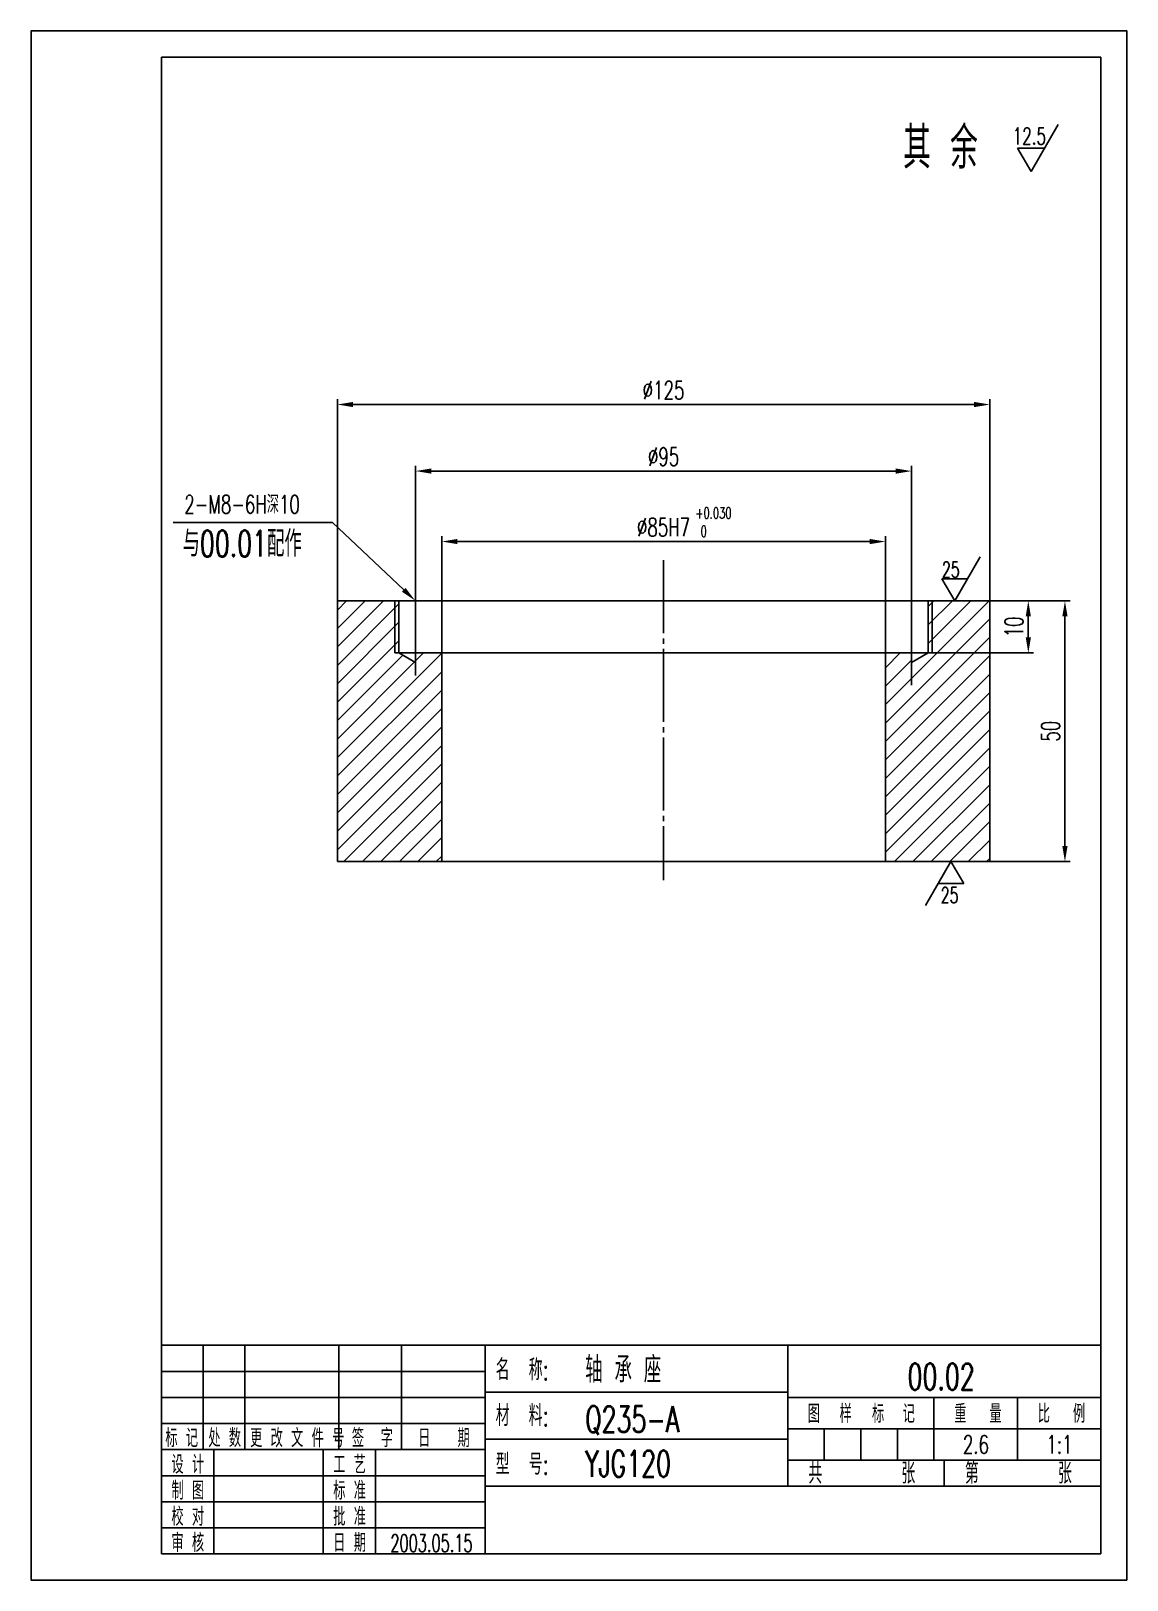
# Model space of a CAD drawing. Extents: x 0 to 210, y 0 to 297.
import ezdxf
from ezdxf.enums import TextEntityAlignment as Align

# ---------------------------------------------------------------- set-up
doc = ezdxf.new("R2010")
doc.units = 0
doc.header["$MEASUREMENT"] = 0
doc.linetypes.add('C2', pattern=[17, 14, -1, 1, -1])
doc.layers.get('0').update_dxf_attribs({"linetype": 'CONTINUOUS'})
doc.layers.get('DEFPOINTS').update_dxf_attribs({"linetype": 'CONTINUOUS'})
for name, color, linetype in [('CENTER', 4, 'C2'), ('DIM', 3, 'CONTINUOUS'), ('TXT', 6, 'CONTINUOUS'), ('XH', 6, 'CONTINUOUS')]:
    doc.layers.add(name, color=color, linetype=linetype)
doc.styles.add('HZFSD', font='ROMANS', dxfattribs={"width": 0.6667, "bigfont": 'HZFSD'})
doc.styles.add('HZTXT', font='romans', dxfattribs={"width": 0.6667, "bigfont": 'HZTXT'})
doc.dimstyles.get("Standard").update_dxf_attribs({"dimtxt": 0.18, "dimasz": 0.18, "dimexe": 0.18, "dimexo": 0.0625, "dimgap": 0.09, "dimtad": 0, "dimtih": 1, "dimtoh": 1, "dimdec": 4, "dimzin": 0, "dimdsep": 46, "dimtxsty": 'HZFSD', "dimcen": 0.09, "dimadec": 0, "dimazin": 0, "dimtfac": 1, "dimtdec": 4, "dimtofl": 0, "dimtmove": 2, "dimatfit": 3, "dimfxl": 0, "dimtolj": 1, "dimtzin": 0, "dimarcsym": 0})

# ---------------------------------------------------------------- blocks, each defined once
blk = doc.blocks.new('QCX25')
at = {"layer": 'TXT'}
for p, q in [((0, 0), (-3.23, -5.61)), ((0, 0), (1.64, -2.79)), ((1.64, -2.79), (-1.61, -2.79))]:
    blk.add_line(p, q, dxfattribs=at)
at = {"layer": 'TXT', "style": 'HZTXT', "width": 0.6667}
blk.add_text('25', height=2, dxfattribs=at).set_placement((-1.3, -5.29))
blk = doc.blocks.new('QCS25')
at = {"layer": 'TXT'}
for p, q in [((0, 0), (3.23, 5.61)), ((0, 0), (-1.64, 2.79)), ((-1.64, 2.79), (1.61, 2.79))]:
    blk.add_line(p, q, dxfattribs=at)
at = {"layer": 'TXT', "style": 'HZTXT', "width": 0.6667}
blk.add_text('25', height=2, dxfattribs=at).set_placement((-1.64, 2.99))
blk = doc.blocks.new('*D5')
at = {"color": 3, "linetype": 'ByBlock'}
for p, q in [((182.14, 138.45), (197.55, 138.45)), ((196.55, 91.45), (196.55, 135.45)), ((182.14, 88.45), (197.55, 88.45))]:
    blk.add_line(p, q, dxfattribs=at)
for points in [[(196.05, 135.45), (197.05, 135.45), (196.55, 138.45)], [(196.05, 91.45), (197.05, 91.45), (196.55, 88.45)]]:
    blk.add_solid(points, dxfattribs=at)
at = {"layer": 'DEFPOINTS', "color": 0, "linetype": 'ByBlock'}
for p in [(182.14, 138.45), (196.55, 138.45), (182.14, 88.45)]:
    blk.add_point(p, dxfattribs=at)
at = {"color": 6, "linetype": 'ByBlock', "insert": (193.8, 113.45), "char_height": 3.5, "attachment_point": 5, "rotation": 90, "style": 'HZFSD'}
blk.add_mtext('\\A1;50', dxfattribs=at)
blk = doc.blocks.new('*D6')
at = {"color": 3, "linetype": 'ByBlock'}
for p, q in [((182.14, 138.45), (190.53, 138.45)), ((189.53, 135.45), (189.53, 131.45)), ((167.14, 128.45), (190.53, 128.45))]:
    blk.add_line(p, q, dxfattribs=at)
for points in [[(189.03, 135.45), (190.03, 135.45), (189.53, 138.45)], [(189.03, 131.45), (190.03, 131.45), (189.53, 128.45)]]:
    blk.add_solid(points, dxfattribs=at)
at = {"layer": 'DEFPOINTS', "color": 0, "linetype": 'ByBlock'}
for p in [(182.14, 138.45), (167.14, 128.45), (189.53, 128.45)]:
    blk.add_point(p, dxfattribs=at)
at = {"color": 6, "linetype": 'ByBlock', "insert": (186.78, 133.45), "char_height": 3.5, "attachment_point": 5, "rotation": 90, "style": 'HZFSD'}
blk.add_mtext('\\A1;10', dxfattribs=at)
blk = doc.blocks.new('*D7')
at = {"color": 3, "linetype": 'ByBlock'}
for p, q in [((73.7, 187.75), (73.7, 213.62)), ((76.7, 212.62), (165.7, 212.62)), ((168.7, 187.75), (168.7, 213.62))]:
    blk.add_line(p, q, dxfattribs=at)
for points in [[(76.7, 213.12), (76.7, 212.12), (73.7, 212.62)], [(165.7, 213.12), (165.7, 212.12), (168.7, 212.62)]]:
    blk.add_solid(points, dxfattribs=at)
at = {"layer": 'DEFPOINTS', "color": 0, "linetype": 'ByBlock'}
for p in [(168.7, 212.62), (73.7, 187.75), (168.7, 187.75)]:
    blk.add_point(p, dxfattribs=at)
at = {"color": 6, "linetype": 'ByBlock', "insert": (121.2, 215.37), "char_height": 3.5, "attachment_point": 5, "style": 'HZFSD'}
blk.add_mtext('\\A1;∅95', dxfattribs=at)
blk = doc.blocks.new('*D8')
at = {"color": 3, "linetype": 'ByBlock'}
for p, q in [((58.7, 187.75), (58.7, 226.38)), ((183.7, 187.75), (183.7, 226.38)), ((61.7, 225.38), (180.7, 225.38))]:
    blk.add_line(p, q, dxfattribs=at)
for points in [[(61.7, 225.88), (61.7, 224.88), (58.7, 225.38)], [(180.7, 225.88), (180.7, 224.88), (183.7, 225.38)]]:
    blk.add_solid(points, dxfattribs=at)
at = {"layer": 'DEFPOINTS', "color": 0, "linetype": 'ByBlock'}
for p in [(183.7, 225.38), (58.7, 187.75), (183.7, 187.75)]:
    blk.add_point(p, dxfattribs=at)
at = {"color": 6, "linetype": 'ByBlock', "insert": (121.2, 228.13), "char_height": 3.5, "attachment_point": 5, "style": 'HZFSD'}
blk.add_mtext('\\A1;∅125', dxfattribs=at)
blk = doc.blocks.new('*D9')
at = {"color": 3, "linetype": 'ByBlock'}
for p, q in [((78.7, 177.75), (78.7, 200.11)), ((81.7, 199.11), (160.7, 199.11)), ((163.7, 177.75), (163.7, 200.11))]:
    blk.add_line(p, q, dxfattribs=at)
for points in [[(81.7, 199.61), (81.7, 198.61), (78.7, 199.11)], [(160.7, 199.61), (160.7, 198.61), (163.7, 199.11)]]:
    blk.add_solid(points, dxfattribs=at)
at = {"layer": 'DEFPOINTS', "color": 0, "linetype": 'ByBlock'}
for p in [(163.7, 199.11), (78.7, 177.75), (163.7, 177.75)]:
    blk.add_point(p, dxfattribs=at)
at = {"color": 6, "linetype": 'ByBlock', "insert": (121.2, 201.86), "char_height": 3.5, "attachment_point": 5, "style": 'HZFSD'}
blk.add_mtext('\\A1;∅85H7', dxfattribs=at)

msp = doc.modelspace()

# ---------------------------------------------------------------- hatches: boundary and pattern name
at = {"layer": 'XH'}
h = msp.add_hatch(dxfattribs=at)
h.set_pattern_fill('ANSI31', color=256, style=0)
h.set_pattern_definition([(45, (0, 0), (-1.767767, 1.767767), [])])
h.paths.add_polyline_path([(78.7, 177.75), (73.7, 177.75), (73.7, 175.9), (70.5, 177.75), (69.7, 177.75), (69.7, 187.75), (58.7, 187.75), (58.7, 137.75), (78.7, 137.75)])
h.paths.add_polyline_path([(69.7, 177.75), (70.5, 177.75), (70.5, 187.75), (69.7, 187.75)], flags=16)
h = msp.add_hatch(dxfattribs=at)
h.set_pattern_fill('ANSI31', color=256, style=0)
h.set_pattern_definition([(45, (10, 0), (-1.767767, 1.767767), [])])
h.paths.add_polyline_path([(163.7, 137.75), (183.7, 137.75), (183.7, 187.75), (172.7, 187.75), (172.7, 177.75), (171.9, 177.75), (168.7, 175.9), (168.7, 177.75), (163.7, 177.75)])
h.paths.add_polyline_path([(171.9, 177.75), (172.7, 177.75), (172.7, 187.75), (171.9, 187.75)], flags=16)

# ---------------------------------------------------------------- linework, layer by layer
for p, q in [((25, 292), (25, 5)), ((205, 292), (25, 292)), ((205, 292), (205, 5)), ((183.7, 187.75), (58.7, 187.75)), ((58.7, 187.75), (58.7, 137.75)), ((70.5, 187.75), (70.5, 177.75)), ((73.7, 187.75), (73.7, 175.9)), ((168.7, 187.75), (168.7, 175.9)), ((171.9, 187.75), (171.9, 177.75)), ((183.7, 187.75), (183.7, 137.75)), ((73.7, 177.75), (69.7, 177.75)), ((73.7, 175.9), (70.5, 177.75)), ((168.7, 177.75), (73.7, 177.75)), ((78.7, 177.75), (78.7, 137.75)), ((163.7, 177.75), (163.7, 137.75)), ((168.7, 177.75), (172.7, 177.75)), ((168.7, 175.9), (171.9, 177.75)), ((183.7, 137.75), (58.7, 137.75)), ((25, 45), (25, 5)), ((205, 45), (25, 45)), ((205, 5), (25, 5))]:
    msp.add_line(p, q)
at = {"color": 3}
for p, q in [((57.79, 202.74), (27.24, 202.74)), ((71.43, 189.85), (57.79, 202.74)), ((205, 35), (145, 35)), ((205, 29), (145, 29)), ((205, 23), (145, 23)), ((87, 20), (25, 20)), ((87, 15), (25, 15)), ((87, 10), (25, 10))]:
    msp.add_line(p, q, dxfattribs=at)
msp.add_solid([(71.77, 190.22), (73.61, 187.79), (71.08, 189.49)], dxfattribs=at)
at = {"layer": 'CENTER'}
for p, q in [((168.7, 198.51), (168.7, 171.57)), ((73.7, 195.51), (73.7, 173.42)), ((121.2, 195.51), (121.2, 134.18))]:
    msp.add_line(p, q, dxfattribs=at)
at = {"layer": 'DIM', "color": 3}
for p in [(205, 8.7), (201.43, 5)]:
    msp.add_line(p, (205, 5), dxfattribs=at)
at = {"layer": 'TXT'}
for p, q in [((210, 297), (210, 0)), ((191.65, 270.07), (196.82, 279.04)), ((189.03, 274.53), (194.22, 274.53)), ((191.65, 270.07), (189.03, 274.53)), ((69.7, 187.75), (69.7, 177.75)), ((172.7, 187.75), (172.7, 177.75))]:
    msp.add_line(p, q, dxfattribs=at)
at = {"layer": 'TXT', "color": 3}
for p, q in [((33, 25), (33, 45)), ((41, 25), (41, 45)), ((59, 25), (59, 45)), ((71, 25), (71, 45)), ((87, 45), (87, 5)), ((145, 45), (145, 18)), ((25, 40), (87, 40)), ((87, 36), (145, 36)), ((25, 35), (87, 35)), ((173, 35), (173, 23)), ((189, 35), (189, 23)), ((25, 30), (87, 30)), ((87, 27), (145, 27)), ((152, 29), (152, 23)), ((159, 29), (159, 23)), ((166, 29), (166, 23)), ((25, 25), (87, 25)), ((35, 5), (35, 25)), ((56, 5), (56, 25)), ((66, 5), (66, 25)), ((175, 23), (175, 18)), ((87, 18), (205, 18))]:
    msp.add_line(p, q, dxfattribs=at)
at = {"layer": 'TXT'}
msp.add_lwpolyline([(210, 0), (210, 297), (0, 297), (0, 0)], close=True, dxfattribs=at)

# ---------------------------------------------------------------- block references
at = {"xscale": 1.5, "yscale": 1.5, "zscale": 1.5}
for name, p in [('QCS25', (176.99, 187.75)), ('QCX25', (176.25, 137.75))]:
    msp.add_blockref(name, p, dxfattribs=at)

# ---------------------------------------------------------------- texts
at = {"color": 6, "style": 'HZFSD', "width": 0.6667}
for s, height, p in [('2-M8-6H深10', 3.5, (51.51, 206.24)), ('+0.030', 2.1, (134.24, 204.58)), ('0', 2.1, (129.51, 201.07))]:
    msp.add_text(s, height=height, dxfattribs=at).set_placement(p, align=Align.MIDDLE_RIGHT)
at = {"layer": 'TXT', "width": 0.6667}
for s, height, style, p in [('其 余', 8, 'HZFSD', (167.1, 270.61)), ('12.5', 3.2, 'HZTXT', (188.09, 275.24)), ('与00.01配作', 5, 'HZFSD', (29.03, 196.21)), ('名  称:', 4, 'HZFSD', (89.04, 38.32)), ('轴 承 座', 5, 'HZFSD', (106.19, 37.82)), ('00.02', 5, 'HZFSD', (167.96, 36.49)), ('材  料:', 4, 'HZFSD', (89.04, 29.53)), ('Q235-A', 5, 'HZFSD', (106.19, 28.32)), ('图', 3.5, 'HZFSD', (148.83, 30.13)), ('样', 3.5, 'HZFSD', (154.93, 30.13)), ('标', 3.5, 'HZFSD', (161.15, 30.13)), ('记', 3.5, 'HZFSD', (167.02, 30.13)), ('重', 3.5, 'HZFSD', (176.9, 30.13)), ('量', 3.5, 'HZFSD', (183.65, 30.13)), ('比', 3.5, 'HZFSD', (192.9, 30.13)), ('例', 3.5, 'HZFSD', (199.65, 30.13)), ('标 记', 3.5, 'HZFSD', (25.74, 25.47)), ('处 数', 3.5, 'HZFSD', (33.98, 25.47)), ('更 改 文 件 号', 3.5, 'HZFSD', (41.97, 25.47)), ('签  字', 3.5, 'HZFSD', (61.48, 25.47)), ('日   期', 3.5, 'HZFSD', (74.17, 25.47)), ('设 计', 3.5, 'HZFSD', (26.91, 20.39)), ('工 艺', 3.5, 'HZFSD', (57.91, 20.39)), ('型  号:', 4, 'HZFSD', (89.04, 20.21)), ('YJG120', 5, 'HZFSD', (106.19, 19.81)), ('共', 4, 'HZFSD', (148.94, 18.47)), ('张', 4, 'HZFSD', (166.77, 18.47)), ('第', 4, 'HZFSD', (178.94, 18.47)), ('张', 4, 'HZFSD', (196.77, 18.47)), ('制 图', 3.5, 'HZFSD', (26.91, 15.39)), ('标 准', 3.5, 'HZFSD', (57.91, 15.39)), ('校 对', 3.5, 'HZFSD', (26.91, 10.39)), ('批 准', 3.5, 'HZFSD', (57.91, 10.39)), ('审 核', 3.5, 'HZFSD', (26.91, 5.39)), ('日 期', 3.5, 'HZFSD', (57.91, 5.39))]:
    msp.add_text(s, height=height, dxfattribs=dict(at, style=style)).set_placement(p)
at = {"layer": 'TXT', "style": 'HZFSD'}
for s, height, width, p in [('2.6', 3.5, 0.6667, (181.06, 24.23)), ('1:1', 3.5, 0.6667, (197.06, 24.23)), ('2003.05.15', 3.35, 0.609, (76.74, 5.39))]:
    msp.add_text(s, height=height, dxfattribs=dict(at, width=width)).set_placement(p, align=Align.CENTER)

# ---------------------------------------------------------------- dimensions: what is measured, and where the dimension line sits
for base, p1, p2, text, picture, middle in [((183.7, 225.38), (58.7, 187.75), (183.7, 187.75), '%%C<>', '*D8', (121.2, 228.13)), ((168.7, 212.62), (73.7, 187.75), (168.7, 187.75), '%%C<>', '*D7', (121.2, 215.37)), ((163.7, 199.11), (78.7, 177.75), (163.7, 177.75), '%%C<>H7', '*D9', (121.2, 201.86))]:
    dim = msp.add_linear_dim(base=base, p1=p1, p2=p2, text=text, dimstyle='Standard', override={"dimtxt": 3.5, "dimasz": 3, "dimexe": 1, "dimexo": 0, "dimgap": 1, "dimtad": 1, "dimtih": 0, "dimtoh": 0, "dimdec": 1, "dimzin": 8, "dimcen": 0, "dimclrd": 3, "dimclre": 3, "dimclrt": 6, "dimtfac": 0.5143, "dimtdec": 1, "dimtix": 1, "dimtzin": 8})
    dim.commit()
    dim.dimension.update_dxf_attribs({"geometry": picture, "text_midpoint": middle})
for base, p1, p2, picture, middle in [((191.09, 177.75), (183.7, 187.75), (168.7, 177.75), '*D6', (178.34, 182.75)), ((198.11, 187.75), (183.7, 137.75), (183.7, 187.75), '*D5', (185.36, 162.75))]:
    dim = msp.add_linear_dim(base=base, p1=p1, p2=p2, angle=90, dimstyle='Standard', override={"dimtxt": 3.5, "dimasz": 3, "dimexe": 1, "dimexo": 0, "dimgap": 1, "dimtad": 1, "dimtih": 0, "dimtoh": 0, "dimdec": 1, "dimzin": 8, "dimcen": 0, "dimclrd": 3, "dimclre": 3, "dimclrt": 6, "dimtfac": 0.5143, "dimtdec": 1, "dimtix": 1, "dimtzin": 8})
    dim.commit()
    dim.dimension.update_dxf_attribs({"geometry": picture, "text_midpoint": middle, "insert": (1.56, 49.29)})

doc.saveas('drawing.dxf')
